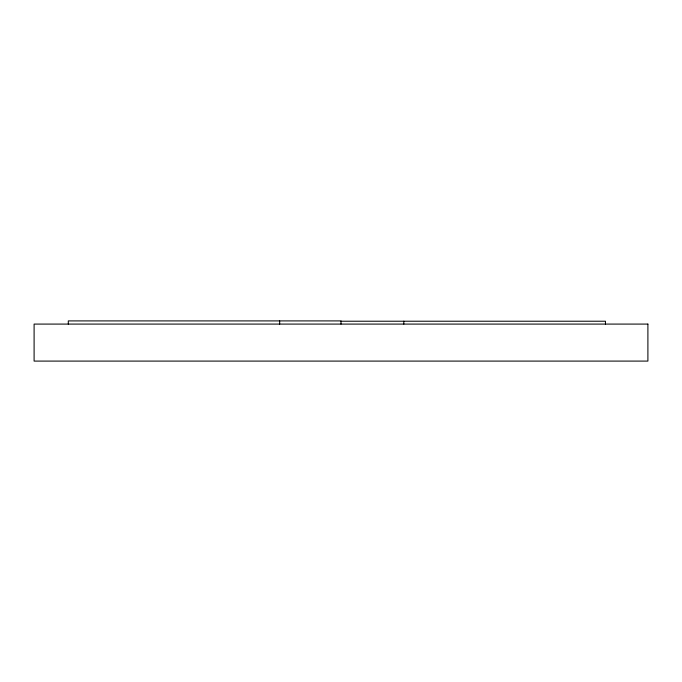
<?xml version="1.0" encoding="UTF-8"?>
<svg xmlns="http://www.w3.org/2000/svg" width="682" height="682" viewBox="0 0 682 682"><rect width="100%" height="100%" fill="white"/><g stroke="black" fill="none" stroke-linecap="round" stroke-linejoin="round"><path stroke-width="1.02" d="M341 321.222L605.454 321.222L605.454 324.086M403.812 321.222L403.812 324.086M341 324.086L341 320.907L68.294 320.907L68.294 324.086M279.671 320.907L279.671 324.086M647.9 324.086L34.1 324.086L34.1 361.093L647.9 361.093L647.9 324.086"/></g></svg>
